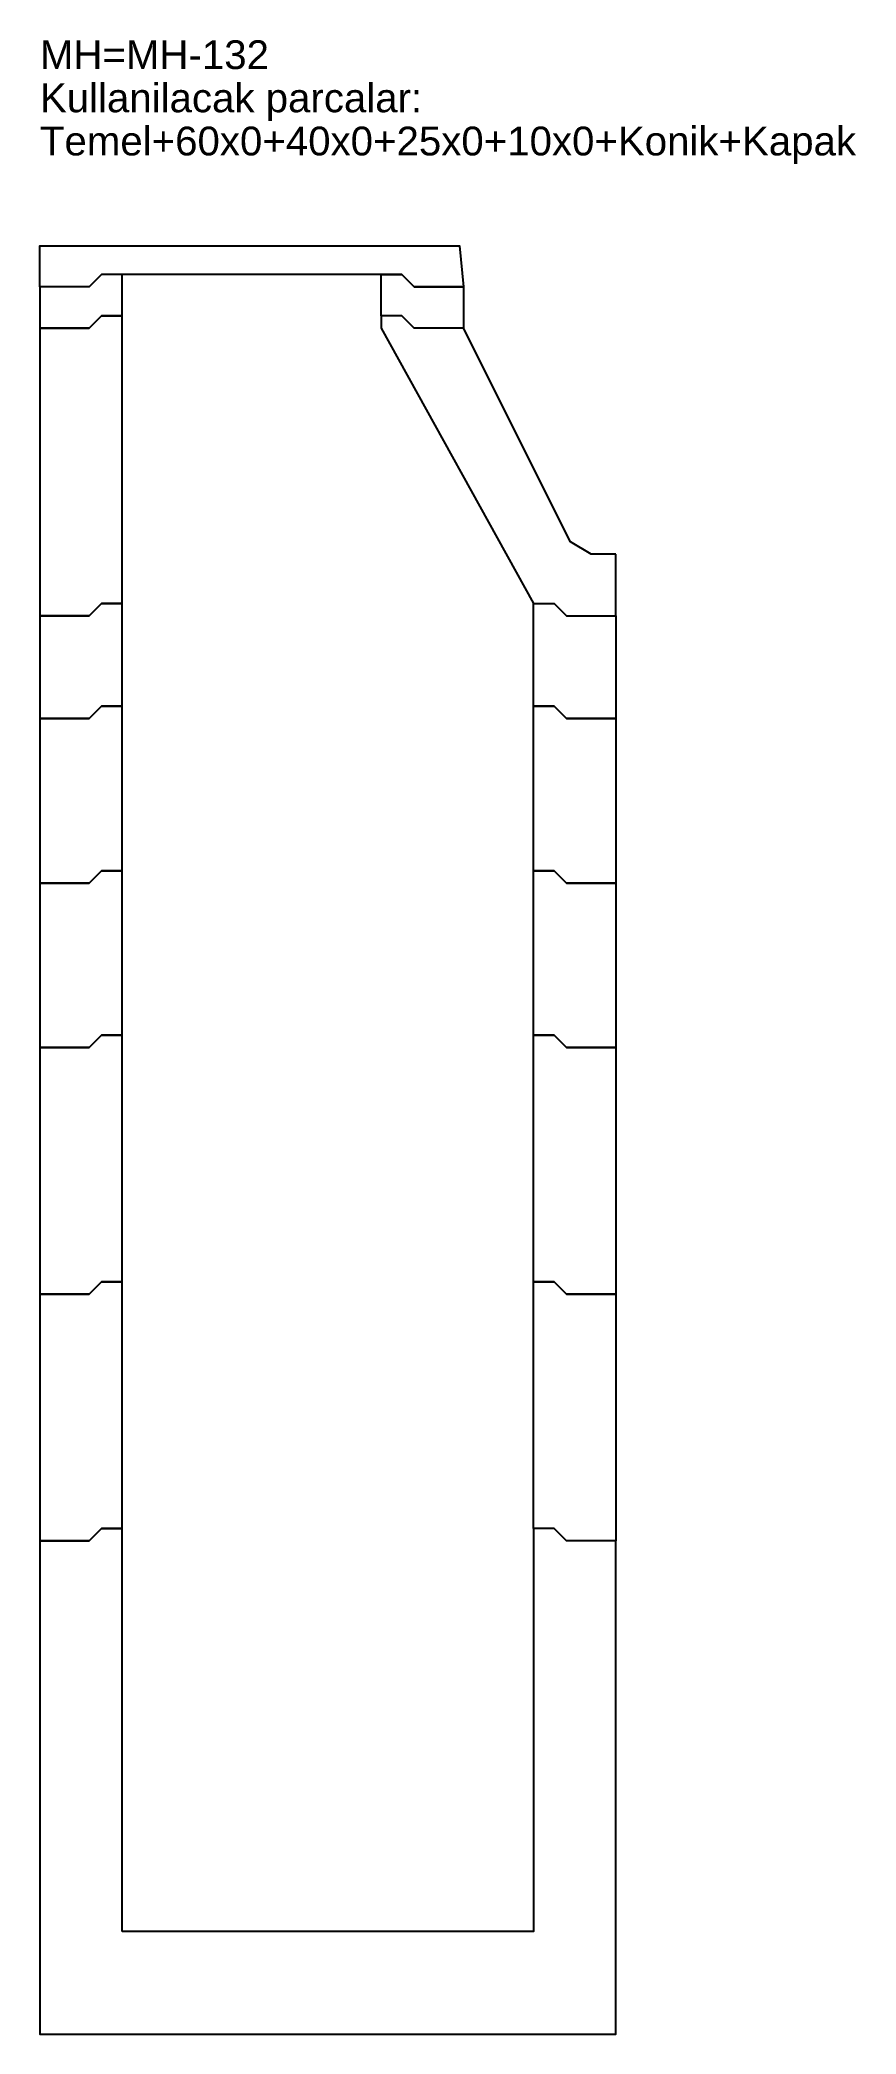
# Model space of a CAD drawing. Extents: x -0.7 to 1.28, y 0 to 4.85.
import ezdxf
from ezdxf.enums import TextEntityAlignment as Align

# ---------------------------------------------------------------- set-up
doc = ezdxf.new("R2010")
doc.units = 0
doc.styles.get("Standard").update_dxf_attribs({"font": 'arial.ttf'})

msp = doc.modelspace()

# ---------------------------------------------------------------- linework, layer by layer
for points in [[(0.33, 4.25, 0), (0.21, 4.25, 0), (0.18, 4.28, 0), (-0.55, 4.28, 0), (-0.58, 4.25, 0), (-0.7, 4.25, 0), (-0.7, 4.35, 0), (0.32, 4.35, 0), (0.33, 4.25, 0)], [(-0.7, 4.25, 0), (-0.7, 4.15, 0), (-0.58, 4.15, 0), (-0.55, 4.18, 0), (-0.5, 4.18, 0), (-0.5, 4.28, 0), (-0.55, 4.28, 0), (-0.58, 4.25, 0), (-0.7, 4.25, 0)], [(0.33, 4.25, 0), (0.33, 4.15, 0), (0.21, 4.15, 0), (0.18, 4.18, 0), (0.13, 4.18, 0), (0.13, 4.28, 0), (0.18, 4.28, 0), (0.21, 4.25, 0), (0.33, 4.25, 0)], [(-0.7, 4.15, 0), (-0.7, 3.45, 0), (-0.58, 3.45, 0), (-0.55, 3.48, 0), (-0.5, 3.48, 0), (-0.5, 4.18, 0), (-0.55, 4.18, 0), (-0.58, 4.15, 0), (-0.7, 4.15, 0)], [(0.7, 3.6, 0), (0.64, 3.6, 0), (0.59, 3.63, 0), (0.33, 4.15, 0), (0.21, 4.15, 0), (0.18, 4.18, 0), (0.13, 4.18, 0), (0.13, 4.15, 0), (0.5, 3.48, 0), (0.55, 3.48, 0), (0.58, 3.45, 0), (0.7, 3.45, 0), (0.7, 3.6, 0)], [(-0.7, 3.45, 0), (-0.7, 3.2, 0), (-0.58, 3.2, 0), (-0.55, 3.23, 0), (-0.5, 3.23, 0), (-0.5, 3.48, 0), (-0.55, 3.48, 0), (-0.58, 3.45, 0), (-0.7, 3.45, 0)], [(0.7, 3.45, 0), (0.7, 3.2, 0), (0.58, 3.2, 0), (0.55, 3.23, 0), (0.5, 3.23, 0), (0.5, 3.48, 0), (0.55, 3.48, 0), (0.58, 3.45, 0), (0.7, 3.45, 0)], [(-0.7, 3.2, 0), (-0.7, 2.8, 0), (-0.58, 2.8, 0), (-0.55, 2.83, 0), (-0.5, 2.83, 0), (-0.5, 3.23, 0), (-0.55, 3.23, 0), (-0.58, 3.2, 0), (-0.7, 3.2, 0)], [(0.7, 3.2, 0), (0.7, 2.8, 0), (0.58, 2.8, 0), (0.55, 2.83, 0), (0.5, 2.83, 0), (0.5, 3.23, 0), (0.55, 3.23, 0), (0.58, 3.2, 0), (0.7, 3.2, 0)], [(-0.7, 2.8, 0), (-0.7, 2.4, 0), (-0.58, 2.4, 0), (-0.55, 2.43, 0), (-0.5, 2.43, 0), (-0.5, 2.83, 0), (-0.55, 2.83, 0), (-0.58, 2.8, 0), (-0.7, 2.8, 0)], [(0.7, 2.8, 0), (0.7, 2.4, 0), (0.58, 2.4, 0), (0.55, 2.43, 0), (0.5, 2.43, 0), (0.5, 2.83, 0), (0.55, 2.83, 0), (0.58, 2.8, 0), (0.7, 2.8, 0)], [(-0.7, 2.4, 0), (-0.7, 1.8, 0), (-0.58, 1.8, 0), (-0.55, 1.83, 0), (-0.5, 1.83, 0), (-0.5, 2.43, 0), (-0.55, 2.43, 0), (-0.58, 2.4, 0), (-0.7, 2.4, 0)], [(0.7, 2.4, 0), (0.7, 1.8, 0), (0.58, 1.8, 0), (0.55, 1.83, 0), (0.5, 1.83, 0), (0.5, 2.43, 0), (0.55, 2.43, 0), (0.58, 2.4, 0), (0.7, 2.4, 0)], [(-0.7, 1.8, 0), (-0.7, 1.2, 0), (-0.58, 1.2, 0), (-0.55, 1.23, 0), (-0.5, 1.23, 0), (-0.5, 1.83, 0), (-0.55, 1.83, 0), (-0.58, 1.8, 0), (-0.7, 1.8, 0)], [(0.7, 1.8, 0), (0.7, 1.2, 0), (0.58, 1.2, 0), (0.55, 1.23, 0), (0.5, 1.23, 0), (0.5, 1.83, 0), (0.55, 1.83, 0), (0.58, 1.8, 0), (0.7, 1.8, 0)], [(-0.5, 0.25, 0), (-0.5, 1.23, 0), (-0.55, 1.23, 0), (-0.58, 1.2, 0), (-0.7, 1.2, 0), (-0.7, 0, 0), (0.7, 0, 0), (0.7, 1.2, 0), (0.58, 1.2, 0), (0.55, 1.23, 0), (0.5, 1.23, 0), (0.5, 0.25, 0), (-0.5, 0.25, 0)]]:
    msp.add_polyline3d(points)

# ---------------------------------------------------------------- texts
for s, p in [('MH=MH-132 ', (-0.7, 4.85)), ('Kullanilacak parcalar:', (-0.7, 4.745)), ('Temel+60x0+40x0+25x0+10x0+Konik+Kapak', (-0.7, 4.64))]:
    msp.add_text(s, height=0.07).set_placement(p, align=Align.TOP_LEFT)

doc.saveas('drawing.dxf')
